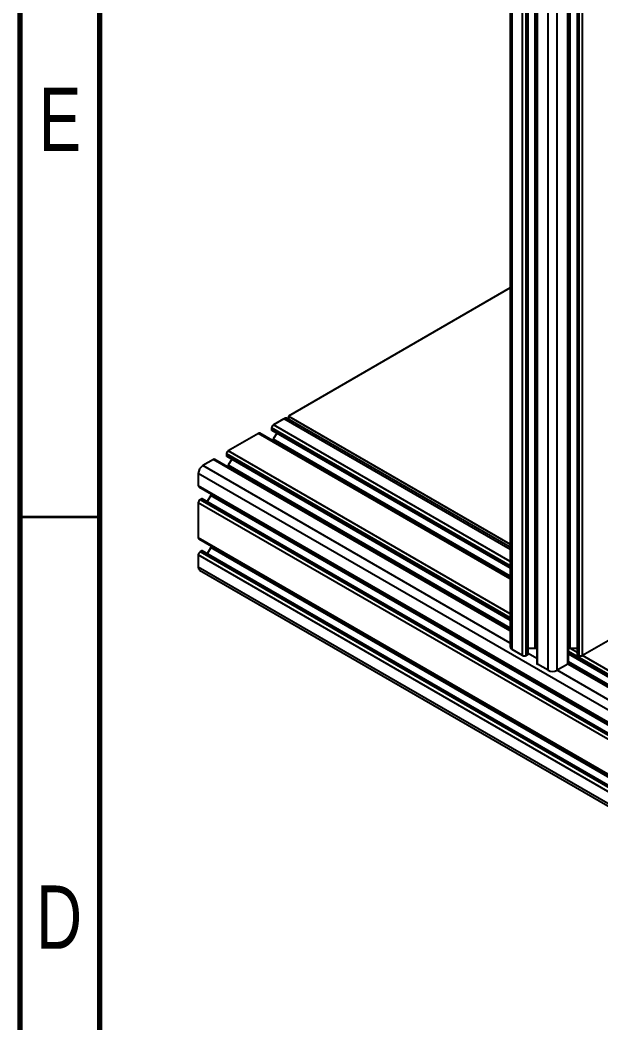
# Model space of a CAD drawing. Header units: millimetres. Extents: x 0 to 415, y 0 to 292.
# Drawn here: x 15 to 51.4, y 166.8 to 229.7 of the extents above; entities that cross this region are included whole.
import ezdxf

# ---------------------------------------------------------------- set-up
doc = ezdxf.new("R2010")
doc.units = ezdxf.units.MM
doc.styles.add('SLDTEXTSTYLE0', font='TXT', dxfattribs={"width": 0.75})

msp = doc.modelspace()

# ---------------------------------------------------------------- linework, layer by layer
at = {"color": 7, "linetype": 'Continuous', "lineweight": 70}
for p, q in [((15, 5), (15, 292)), ((20, 10), (20, 287))]:
    msp.add_line(p, q, dxfattribs=at)
at = {"color": 7, "linetype": 'Continuous', "lineweight": 25}
for p, q in [((45.7365, 255.635), (45.7365, 190.3783)), ((45.8541, 190.2145), (45.8541, 255.5378)), ((46.8419, 189.8889), (46.8419, 255.2122)), ((46.8598, 189.9138), (46.8598, 255.2371)), ((47.3001, 190.276), (47.3001, 255.552)), ((46.5186, 189.8309), (46.5186, 255.1541)), ((46.7413, 189.8309), (46.7413, 255.1541)), ((47.4028, 254.6552), (47.4028, 189.3581)), ((47.449, 189.2938), (47.449, 254.617)), ((49.3456, 189.2938), (49.3456, 254.617)), ((49.3917, 189.3581), (49.3917, 254.6813)), ((49.4945, 190.276), (49.4945, 254.8949)), ((49.9348, 255.1491), (49.9348, 189.9138)), ((49.9527, 189.8889), (49.9527, 255.1594)), ((50.0532, 189.8309), (50.0532, 255.1541)), ((50.276, 189.8309), (50.276, 255.1541)), ((48.1135, 188.9101), (48.1135, 254.2334)), ((48.6811, 188.9101), (48.6811, 254.2334)), ((45.7365, 212.8652), (31.8341, 204.8395)), ((31.5502, 204.6722), (30.8856, 204.2886)), ((45.7365, 195.7154), (30.8856, 204.2886)), ((45.7365, 196.4826), (31.5502, 204.6722)), ((45.7365, 196.6183), (31.7508, 204.6921)), ((31.8341, 204.8395), (31.8341, 204.6441)), ((31.8341, 204.8395), (45.7365, 196.8137)), ((29.9553, 203.7515), (28.0587, 202.6566)), ((45.7365, 194.6412), (29.9553, 203.7515)), ((45.7365, 194.6945), (30.034, 203.7593)), ((30.7743, 204.0957), (30.7743, 203.9796)), ((45.7365, 195.4582), (30.7743, 204.0957)), ((45.7365, 195.3421), (30.7743, 203.9796)), ((30.7869, 203.9517), (45.7365, 195.3215)), ((31.1007, 203.7706), (30.8805, 203.3892)), ((45.7365, 194.813), (30.8805, 203.3892)), ((27.9473, 202.4638), (27.9473, 202.3476)), ((45.7365, 192.1943), (27.9473, 202.4638)), ((45.7365, 192.4514), (28.0587, 202.6566)), ((27.1283, 202.1196), (26.4638, 201.7359)), ((45.7365, 191.3773), (27.1283, 202.1196)), ((45.7365, 191.4305), (27.207, 202.1273)), ((45.7365, 192.0781), (27.9473, 202.3476)), ((27.9599, 202.3197), (45.7365, 192.0575)), ((28.2737, 202.1386), (28.0535, 201.7572)), ((45.7365, 191.549), (28.0535, 201.7572)), ((67.4892, 177.3971), (26.18, 201.2444)), ((26.18, 201.2444), (26.18, 200.477)), ((45.7365, 190.61), (26.4638, 201.7359)), ((67.4892, 176.6297), (26.18, 200.477)), ((26.2126, 200.4049), (67.5218, 176.5576)), ((26.9563, 199.8568), (26.7361, 199.4755)), ((68.2654, 176.0095), (26.9563, 199.8568)), ((67.4892, 175.5554), (26.18, 199.4027)), ((26.18, 199.4027), (26.18, 197.2125)), ((26.3919, 199.6536), (26.2913, 199.5956)), ((67.6005, 175.7483), (26.2913, 199.5956)), ((67.7011, 175.8063), (26.3919, 199.6536)), ((67.7316, 175.8094), (26.4224, 199.6566)), ((67.4892, 173.3652), (26.18, 197.2125)), ((26.2126, 197.1404), (67.5218, 173.2931)), ((67.4892, 172.2909), (26.18, 196.1382)), ((26.18, 196.1382), (26.18, 195.3708)), ((26.3919, 196.3891), (26.2913, 196.3311)), ((67.6005, 172.4838), (26.2913, 196.3311)), ((67.7011, 172.5418), (26.3919, 196.3891)), ((67.7316, 172.5449), (26.4224, 196.3921)), ((26.9563, 196.5923), (26.7361, 196.211)), ((68.2654, 172.745), (26.9563, 196.5923)), ((67.4892, 171.5235), (26.18, 195.3708)), ((26.2631, 195.1871), (67.5723, 171.3398)), ((52.1726, 190.9258), (50.276, 189.8309)), ((46.5186, 189.8309), (45.8541, 190.2145)), ((46.8419, 189.8889), (46.7413, 189.8309)), ((47.3001, 190.276), (46.8598, 190.276)), ((47.4028, 189.648), (46.8598, 189.9616)), ((69.2565, 178.6165), (49.3917, 190.0842)), ((69.2565, 178.5003), (49.3917, 189.968)), ((49.3917, 189.9474), (69.2691, 178.4724)), ((49.9348, 190.276), (49.4945, 190.276)), ((49.9348, 190.0278), (49.5048, 190.276)), ((50.0532, 189.8309), (49.9527, 189.8889)), ((69.3678, 178.8094), (50.276, 189.8309)), ((48.1135, 188.9101), (47.449, 189.2938)), ((49.3456, 189.2938), (48.6811, 188.9101)), ((68.4375, 178.2723), (49.3456, 189.2938)), ((68.5162, 178.2801), (49.3817, 189.3262)), ((69.3627, 177.9099), (49.3917, 189.4389)), ((67.7729, 177.8886), (48.6811, 188.9101))]:
    msp.add_line(p, q, dxfattribs=at)
at = {"color": 7, "linetype": 'Continuous', "lineweight": 35}
msp.add_line((20, 198.5), (15, 198.5), dxfattribs=at)
at = {"color": 7, "linetype": 'Continuous', "lineweight": 25, "flags": 128}
for points in [[(30.8805, 203.3892), (30.8497, 203.3392), (30.8247, 203.3029)], [(28.0535, 201.7572), (28.0227, 201.7072), (27.9977, 201.6709)], [(27.0033, 199.9485), (26.9842, 199.9085), (26.9563, 199.8568)], [(27.0033, 196.684), (26.9842, 196.644), (26.9563, 196.5923)], [(47.4028, 190.2709), (47.3588, 190.2744), (47.3001, 190.276)], [(49.4945, 190.276), (49.4357, 190.2744), (49.3917, 190.2709)]]:
    msp.add_lwpolyline(points, dxfattribs=at)
at = {"color": 7, "linetype": 'Continuous', "lineweight": 25}
for centre, radius, start, end in [((31.0161, 204.0847), 0.242, 122.605478, 177.394522), ((31.6677, 204.5082), 0.2019, 65.692881, 125.617577), ((30.0014, 203.6871), 0.0792, 65.692881, 125.617577), ((30.8033, 203.9759), 0.0292, 172.74417, 235.943649), ((28.1891, 202.4528), 0.242, 122.605478, 177.394522), ((27.1744, 202.0552), 0.0792, 65.692881, 125.617577), ((27.9763, 202.3439), 0.0292, 172.74417, 235.943649), ((26.7961, 201.2164), 0.6168, 122.605478, 177.394522), ((26.2549, 200.4675), 0.0755, 172.74417, 235.943649), ((26.4218, 199.3917), 0.242, 122.605478, 177.394522), ((26.4098, 199.6287), 0.0307, 65.692881, 125.617577), ((26.2549, 197.203), 0.0755, 172.74417, 235.943649), ((26.4218, 196.1272), 0.242, 122.605478, 177.394522), ((26.4098, 196.3642), 0.0307, 65.692881, 125.617577), ((26.3709, 195.3465), 0.1924, 172.74417, 235.943649), ((45.9374, 190.3983), 0.2018, 185.694799, 245.625342), ((46.63, 190.0458), 0.2421, 242.609672, 297.390328), ((46.8293, 189.9169), 0.0307, 294.374658, 354.305201), ((49.9653, 189.9169), 0.0307, 185.694799, 245.625342), ((50.1646, 190.0458), 0.2421, 242.609672, 297.390328), ((47.4817, 189.3659), 0.0792, 185.694799, 245.625342), ((49.3129, 189.3659), 0.0792, 294.374658, 354.305201), ((48.3973, 189.4578), 0.6168, 242.609672, 297.390328)]:
    msp.add_arc(centre, radius, start, end, dxfattribs=at)

# ---------------------------------------------------------------- texts
at = {"color": 7, "linetype": 'Continuous', "lineweight": 0, "char_height": 3.9687, "attachment_point": 2, "style": 'SLDTEXTSTYLE0'}
for s, insert in [('E', (17.5078, 225.4217)), ('D', (17.4527, 175.4217))]:
    msp.add_mtext(s, dxfattribs=dict(at, insert=insert))

doc.saveas('drawing.dxf')
